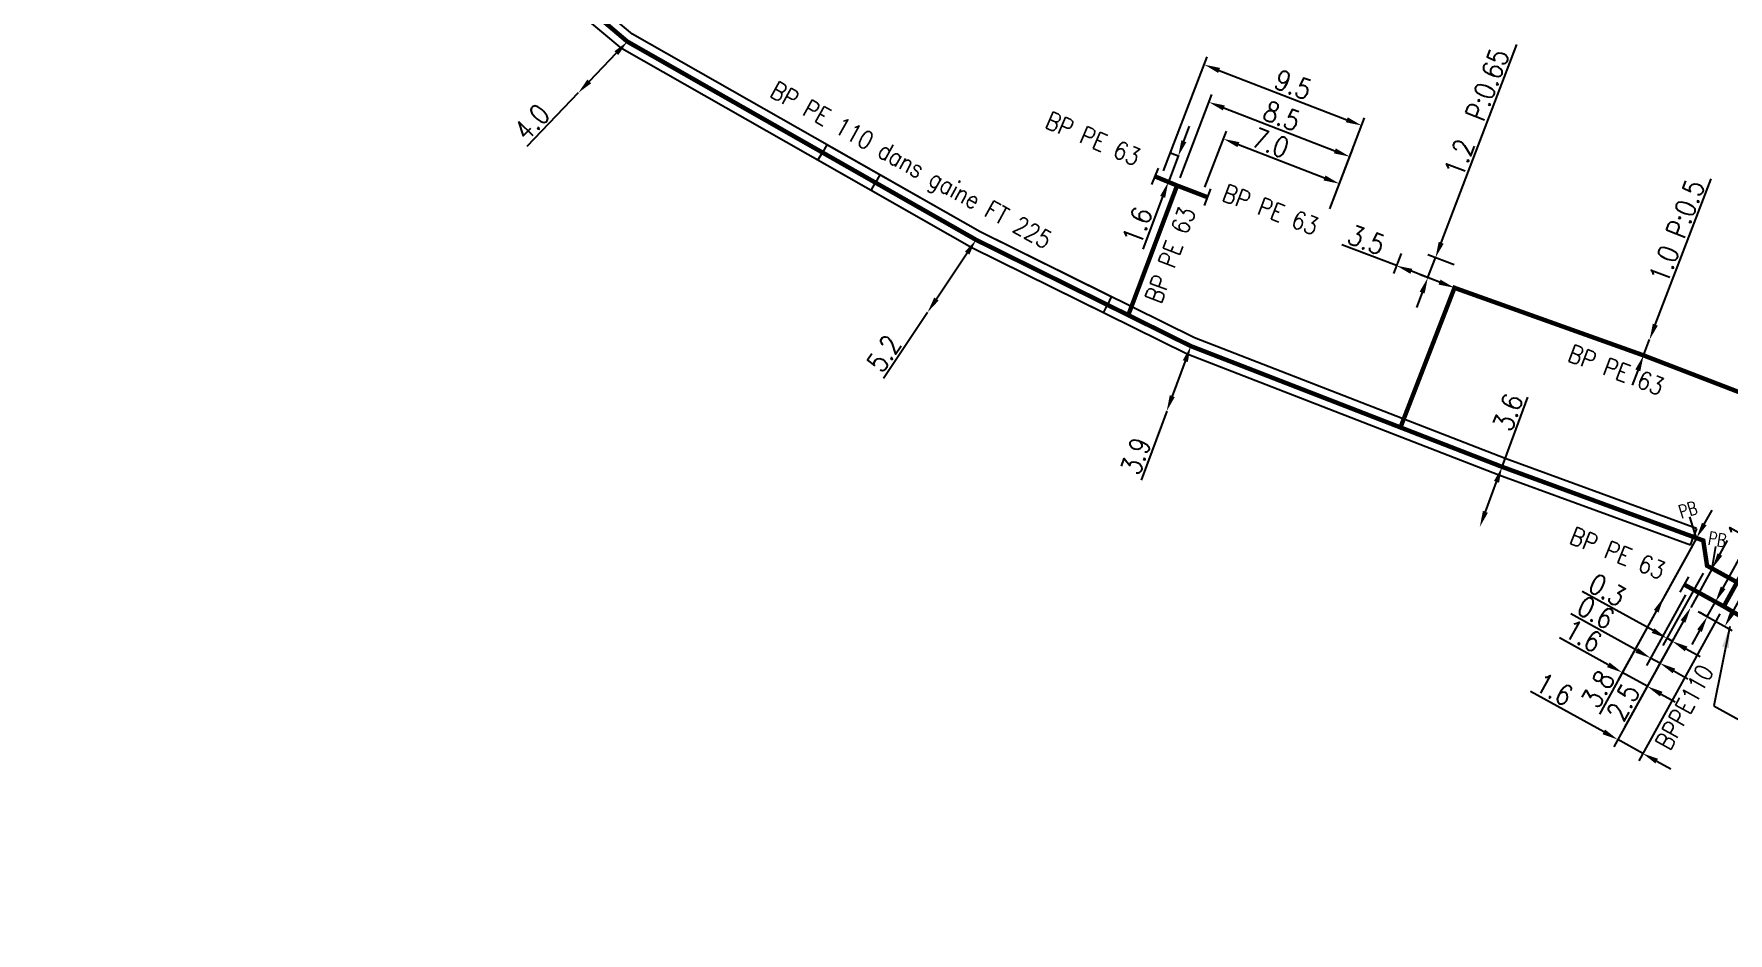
# Model space of a CAD drawing. Header units: millimetres. Extents: x 183997 to 185000, y 127999 to 129007.
# Drawn here: x 184409.5 to 184504.9, y 128796.1 to 128846.7 of the extents above; entities that cross this region are included whole.
import ezdxf
from ezdxf.enums import TextEntityAlignment as Align

# ---------------------------------------------------------------- set-up
doc = ezdxf.new("R2010")
doc.units = ezdxf.units.MM
doc.header["$PDMODE"] = 34
doc.linetypes.add('L_25_PE', pattern=[2000, 1000, 1000])
doc.layers.get('0').update_dxf_attribs({"linetype": 'CONTINUOUS'})
doc.layers.get('DEFPOINTS').update_dxf_attribs({"linetype": 'CONTINUOUS'})
for name, color, linetype in [('L_150', 1, 'CONTINUOUS'), ('L_340', 7, 'CONTINUOUS'), ('L_400', 7, 'CONTINUOUS')]:
    doc.layers.add(name, color=color, linetype=linetype)
doc.styles.add('G_ROMANS', font='ROMANS.SHX', dxfattribs={"width": 0.75})
doc.styles.get("Standard").update_dxf_attribs({"font": 'romans.shx', "width": 0.85})
doc.dimstyles.get("Standard").update_dxf_attribs({"dimtxt": 1.5, "dimasz": 1.2, "dimexe": 0.625, "dimexo": 0.625, "dimgap": 0.25, "dimtad": 1, "dimdec": 1, "dimzin": 0, "dimdsep": 46, "dimtxsty": 'Standard', "dimcen": -0.5, "dimadec": 0, "dimazin": 0, "dimtfac": 1, "dimtdec": 1, "dimtmove": 0, "dimatfit": 3, "dimfxl": 0, "dimtolj": 1, "dimtzin": 0, "dimarcsym": 0})

# ---------------------------------------------------------------- blocks, each defined once
blk = doc.blocks.new('L_340_07')
at = {"color": 0, "linetype": 'Continuous', "const_width": 0.25, "flags": 128}
blk.add_lwpolyline([(0, 0), (0.35, 0)], dxfattribs=at)
at = {"color": 0, "linetype": 'Continuous', "flags": 128}
blk.add_lwpolyline([(0.35, -0.5), (0.35, 0.5)], dxfattribs=at)
at = {"color": 0, "linetype": 'Continuous', "width": 0.75, "flags": 3}
for tag, p in [('DEF_LEG', (0.723, -3.465)), ('DEF_COUP', (0.723, -5.965)), ('DEF_TYPE', (0.723, -8.465))]:
    blk.add_attdef(tag, text='', height=1.2, dxfattribs=at).set_placement(p, align=Align.MIDDLE)
blk = doc.blocks.new('L_340_13')
at = {"color": 0, "linetype": 'Continuous', "flags": 128}
blk.add_lwpolyline([(0, 0), (0, 1.25)], dxfattribs=at)
at = {"color": 0, "linetype": 'Continuous', "style": 'G_ROMANS', "width": 0.75}
blk.add_text('PB', height=0.75, dxfattribs=at).set_placement((0, 1.663), align=Align.MIDDLE)
at = {"color": 0, "linetype": 'Continuous', "width": 0.75, "flags": 3}
for tag, p in [('DEF_LEG', (0, -10)), ('DEF_COUP', (0, -12.5)), ('DEF_TYPE', (0, -15))]:
    blk.add_attdef(tag, text='', height=1.2, dxfattribs=at).set_placement(p, align=Align.MIDDLE)
blk = doc.blocks.new('*D758')
at = {"layer": 'DEFPOINTS', "color": 0, "linetype": 'Continuous', "transparency": 16777216}
for p in [(184483.595, 128839.769), (184473.875, 128838.145), (184482.31, 128836.407)]:
    blk.add_point(p, dxfattribs=at)
at = {"layer": 'L_150', "color": 0, "linetype": 'Continuous', "lineweight": -2, "transparency": 16777216}
for p, q in [((184474.042, 128838.583), (184475.833, 128843.271)), ((184476.506, 128842.509), (184482.755, 128840.093)), ((184482.477, 128836.845), (184483.762, 128840.207))]:
    blk.add_line(p, q, dxfattribs=at)
at = {"layer": 'L_150', "color": 0, "linetype": 'Continuous', "transparency": 16777216}
for points in [[(184476.56, 128842.649), (184476.452, 128842.369), (184475.666, 128842.834)], [(184482.809, 128840.233), (184482.701, 128839.954), (184483.595, 128839.769)]]:
    blk.add_solid(points, dxfattribs=at)
at = {"layer": 'L_150', "color": 0, "linetype": 'Continuous', "transparency": 16777216, "insert": (184479.768, 128842.052), "char_height": 1.125, "attachment_point": 5, "rotation": 338.8666}
blk.add_mtext('\\A1;8.5', dxfattribs=at)
blk = doc.blocks.new('*D759')
at = {"layer": 'DEFPOINTS', "color": 0, "linetype": 'Continuous', "transparency": 16777216}
for p in [(184483.013, 128838.246), (184475.276, 128837.608), (184482.31, 128836.407)]:
    blk.add_point(p, dxfattribs=at)
at = {"layer": 'L_340', "color": 0, "linetype": 'Continuous', "lineweight": -2, "transparency": 16777216}
for p, q in [((184475.443, 128838.046), (184476.651, 128841.207)), ((184477.323, 128840.445), (184482.173, 128838.57)), ((184482.477, 128836.845), (184483.18, 128838.683))]:
    blk.add_line(p, q, dxfattribs=at)
at = {"layer": 'L_340', "color": 0, "linetype": 'Continuous', "transparency": 16777216}
for points in [[(184477.377, 128840.585), (184477.269, 128840.305), (184476.483, 128840.769)], [(184482.227, 128838.71), (184482.119, 128838.43), (184483.013, 128838.246)]]:
    blk.add_solid(points, dxfattribs=at)
at = {"layer": 'L_340', "color": 0, "linetype": 'Continuous', "transparency": 16777216, "insert": (184479.142, 128840.546), "char_height": 1.125, "attachment_point": 5, "rotation": 338.8666}
blk.add_mtext('\\A1;7.0', dxfattribs=at)
blk = doc.blocks.new('*D760')
at = {"layer": 'DEFPOINTS', "color": 0, "linetype": 'Continuous', "transparency": 16777216}
for p in [(184462.561, 128835.094), (184459.832, 128831.015), (184459.832, 128831.015)]:
    blk.add_point(p, dxfattribs=at)
at = {"layer": 'L_150', "color": 0, "linetype": 'Continuous', "lineweight": -2, "transparency": 16777216}
for p, q in [((184462.06, 128834.346), (184460.332, 128831.763)), ((184459.832, 128831.015), (184457.346, 128827.299))]:
    blk.add_line(p, q, dxfattribs=at)
at = {"layer": 'L_150', "color": 0, "linetype": 'Continuous', "transparency": 16777216}
for points in [[(184461.936, 128834.429), (184462.185, 128834.263), (184462.561, 128835.094)], [(184460.208, 128831.847), (184460.457, 128831.68), (184459.832, 128831.015)]]:
    blk.add_solid(points, dxfattribs=at)
at = {"layer": 'L_150', "color": 0, "linetype": 'Continuous', "transparency": 16777216, "insert": (184457.384, 128828.704), "char_height": 1.125, "attachment_point": 5, "rotation": 56.22106}
blk.add_mtext('\\A1;5.2', dxfattribs=at)
blk = doc.blocks.new('*D770')
at = {"layer": 'DEFPOINTS', "color": 0, "linetype": 'Continuous', "transparency": 16777216}
for p in [(184503.107, 128818.325), (184502.78, 128814.421), (184500.332, 128809.988)]:
    blk.add_point(p, dxfattribs=at)
at = {"layer": 'L_340', "color": 0, "linetype": 'Continuous', "lineweight": -2, "transparency": 16777216}
for p, q in [((184502.881, 128817.914), (184498.704, 128810.351)), ((184502.553, 128814.011), (184500.105, 128809.578)), ((184498.143, 128811.196), (184495.393, 128812.715)), ((184500.332, 128809.988), (184498.931, 128810.761)), ((184501.12, 128809.553), (184501.907, 128809.118))]:
    blk.add_line(p, q, dxfattribs=at)
at = {"layer": 'L_340', "color": 0, "linetype": 'Continuous', "transparency": 16777216}
for points in [[(184498.216, 128811.328), (184498.071, 128811.065), (184498.931, 128810.761)], [(184501.192, 128809.684), (184501.047, 128809.422), (184500.332, 128809.988)]]:
    blk.add_solid(points, dxfattribs=at)
at = {"layer": 'L_340', "color": 0, "linetype": 'Continuous', "transparency": 16777216, "insert": (184496.736, 128812.83), "char_height": 1.125, "attachment_point": 5, "rotation": 331.09433}
blk.add_mtext('\\A1;1.6', dxfattribs=at)
blk = doc.blocks.new('*D773')
at = {"layer": 'DEFPOINTS', "color": 0, "linetype": 'Continuous', "transparency": 16777216}
for p in [(184504.64, 128814.48), (184503.711, 128813.908), (184504.18, 128813.648)]:
    blk.add_point(p, dxfattribs=at)
at = {"layer": 'L_150', "color": 0, "linetype": 'Continuous', "lineweight": -2, "transparency": 16777216}
for p, q in [((184504.605, 128815.527), (184506.946, 128819.768)), ((184503.77, 128813.875), (184503.3, 128814.134)), ((184503.711, 128813.908), (184504.17, 128814.739)), ((184504.229, 128814.706), (184503.759, 128814.966)), ((184503.276, 128813.12), (184502.84, 128812.332))]:
    blk.add_line(p, q, dxfattribs=at)
at = {"layer": 'L_150', "color": 0, "linetype": 'Continuous', "transparency": 16777216}
for points in [[(184504.473, 128815.6), (184504.736, 128815.455), (184504.17, 128814.739)], [(184503.144, 128813.192), (184503.407, 128813.047), (184503.711, 128813.908)]]:
    blk.add_solid(points, dxfattribs=at)
at = {"layer": 'L_150', "color": 0, "linetype": 'Continuous', "transparency": 16777216, "insert": (184505.748, 128819.149), "char_height": 1.125, "attachment_point": 5, "rotation": 61.09433}
blk.add_mtext('\\A1;1.0', dxfattribs=at)
blk = doc.blocks.new('*D775')
at = {"layer": 'DEFPOINTS', "color": 0, "linetype": 'Continuous', "transparency": 16777216}
for p in [(184503.988, 128816.61), (184502.78, 128814.421), (184502.78, 128814.421)]:
    blk.add_point(p, dxfattribs=at)
at = {"layer": 'L_340', "color": 0, "linetype": 'Continuous', "lineweight": -2, "transparency": 16777216}
for p, q in [((184504.423, 128817.398), (184504.858, 128818.186)), ((184503.988, 128816.61), (184502.78, 128814.421)), ((184502.345, 128813.634), (184499.061, 128807.686))]:
    blk.add_line(p, q, dxfattribs=at)
at = {"layer": 'L_340', "color": 0, "linetype": 'Continuous', "transparency": 16777216}
for points in [[(184504.292, 128817.47), (184504.554, 128817.325), (184503.988, 128816.61)], [(184502.213, 128813.706), (184502.476, 128813.561), (184502.78, 128814.421)]]:
    blk.add_solid(points, dxfattribs=at)
at = {"layer": 'L_340', "color": 0, "linetype": 'Continuous', "transparency": 16777216, "insert": (184498.979, 128809.09), "char_height": 1.125, "attachment_point": 5, "rotation": 61.09433}
blk.add_mtext('\\A1;2.5', dxfattribs=at)
blk = doc.blocks.new('*D937')
at = {"layer": 'DEFPOINTS', "color": 0, "linetype": 'Continuous', "transparency": 16777216}
for p in [(184473.937, 128839.796), (184474.428, 128839.593), (184473.875, 128838.145)]:
    blk.add_point(p, dxfattribs=at)
at = {"layer": 'L_150', "color": 0, "linetype": 'Continuous', "lineweight": -2, "transparency": 16777216}
for p, q in [((184474.258, 128840.637), (184474.579, 128841.478)), ((184473.995, 128839.772), (184473.503, 128839.975)), ((184473.937, 128839.796), (184473.383, 128838.348)), ((184473.442, 128838.324), (184472.95, 128838.527)), ((184473.062, 128837.507), (184471.941, 128834.572))]:
    blk.add_line(p, q, dxfattribs=at)
at = {"layer": 'L_150', "color": 0, "linetype": 'Continuous', "transparency": 16777216}
for points in [[(184474.118, 128840.69), (184474.398, 128840.583), (184473.937, 128839.796)], [(184472.922, 128837.561), (184473.202, 128837.454), (184473.383, 128838.348)]]:
    blk.add_solid(points, dxfattribs=at)
at = {"layer": 'L_150', "color": 0, "linetype": 'Continuous', "transparency": 16777216, "insert": (184471.64, 128835.887), "char_height": 1.125, "attachment_point": 5, "rotation": 69.09289}
blk.add_mtext('\\A1;1.6', dxfattribs=at)
blk = doc.blocks.new('*D938')
at = {"layer": 'DEFPOINTS', "color": 0, "linetype": 'Continuous', "transparency": 16777216}
for p in [(184442.941, 128846.238), (184440.173, 128843.351), (184440.173, 128843.351)]:
    blk.add_point(p, dxfattribs=at)
at = {"layer": 'L_150', "color": 0, "linetype": 'Continuous', "lineweight": -2, "transparency": 16777216}
for p, q in [((184442.318, 128845.589), (184440.796, 128844.001)), ((184440.173, 128843.351), (184437.281, 128840.335))]:
    blk.add_line(p, q, dxfattribs=at)
at = {"layer": 'L_150', "color": 0, "linetype": 'Continuous', "transparency": 16777216}
for points in [[(184442.21, 128845.692), (184442.427, 128845.485), (184442.941, 128846.238)], [(184440.688, 128844.104), (184440.904, 128843.897), (184440.173, 128843.351)]]:
    blk.add_solid(points, dxfattribs=at)
at = {"layer": 'L_150', "color": 0, "linetype": 'Continuous', "transparency": 16777216, "insert": (184437.563, 128841.712), "char_height": 1.125, "attachment_point": 5, "rotation": 46.20459}
blk.add_mtext('\\A1;4.0', dxfattribs=at)
blk = doc.blocks.new('*D1125')
at = {"layer": 'DEFPOINTS', "color": 0, "linetype": 'Continuous', "transparency": 16777216}
for p in [(184488.415, 128834.088), (184489.915, 128833.515), (184489.486, 128832.394)]:
    blk.add_point(p, dxfattribs=at)
at = {"layer": 'L_150', "color": 0, "linetype": 'Continuous', "lineweight": -2, "transparency": 16777216}
for p, q in [((184488.737, 128834.929), (184492.998, 128846.077)), ((184489.477, 128833.682), (184487.977, 128834.255)), ((184487.987, 128832.967), (184488.415, 128834.088)), ((184489.049, 128832.561), (184487.549, 128833.134)), ((184487.665, 128832.126), (184487.344, 128831.286))]:
    blk.add_line(p, q, dxfattribs=at)
at = {"layer": 'L_150', "color": 0, "linetype": 'Continuous', "transparency": 16777216}
for points in [[(184488.596, 128834.982), (184488.877, 128834.875), (184488.415, 128834.088)], [(184487.525, 128832.18), (184487.805, 128832.073), (184487.987, 128832.967)]]:
    blk.add_solid(points, dxfattribs=at)
at = {"layer": 'L_150', "color": 0, "linetype": 'Continuous', "transparency": 16777216, "insert": (184490.735, 128842.256), "char_height": 1.125, "attachment_point": 5, "rotation": 69.0801}
blk.add_mtext('\\A1;1.2  P:0.65', dxfattribs=at)
blk = doc.blocks.new('*D1126')
at = {"layer": 'DEFPOINTS', "color": 0, "linetype": 'Continuous', "transparency": 16777216}
for p in [(184500.465, 128829.482), (184500.465, 128829.482), (184500.125, 128828.595)]:
    blk.add_point(p, dxfattribs=at)
at = {"layer": 'L_150', "color": 0, "linetype": 'Continuous', "lineweight": -2, "transparency": 16777216}
for p, q in [((184500.787, 128830.322), (184503.932, 128838.528)), ((184500.125, 128828.595), (184500.465, 128829.482)), ((184499.803, 128827.755), (184499.481, 128826.914))]:
    blk.add_line(p, q, dxfattribs=at)
at = {"layer": 'L_150', "color": 0, "linetype": 'Continuous', "transparency": 16777216}
for points in [[(184500.647, 128830.376), (184500.928, 128830.269), (184500.465, 128829.482)], [(184499.663, 128827.808), (184499.943, 128827.701), (184500.125, 128828.595)]]:
    blk.add_solid(points, dxfattribs=at)
at = {"layer": 'L_150', "color": 0, "linetype": 'Continuous', "transparency": 16777216, "insert": (184502, 128835.581), "char_height": 1.125, "attachment_point": 5, "rotation": 69.02946}
blk.add_mtext('\\A1;1.0 P:0.5', dxfattribs=at)
blk = doc.blocks.new('*D1127')
at = {"layer": 'DEFPOINTS', "color": 0, "linetype": 'Continuous', "transparency": 16777216}
for p in [(184486.646, 128834.764), (184486.217, 128833.644), (184489.486, 128832.394)]:
    blk.add_point(p, dxfattribs=at)
at = {"layer": 'L_150', "color": 0, "linetype": 'Continuous', "lineweight": -2, "transparency": 16777216}
for p, q in [((184486.217, 128833.644), (184483.155, 128834.814)), ((184486.478, 128834.327), (184486.05, 128833.206)), ((184488.646, 128832.715), (184487.058, 128833.322))]:
    blk.add_line(p, q, dxfattribs=at)
at = {"layer": 'L_150', "color": 0, "linetype": 'Continuous', "transparency": 16777216}
for points in [[(184487.111, 128833.462), (184487.004, 128833.182), (184486.217, 128833.644)], [(184488.699, 128832.855), (184488.592, 128832.575), (184489.486, 128832.394)]]:
    blk.add_solid(points, dxfattribs=at)
at = {"layer": 'L_150', "color": 0, "linetype": 'Continuous', "transparency": 16777216, "insert": (184484.533, 128835.09), "char_height": 1.125, "attachment_point": 5, "rotation": 339.0801}
blk.add_mtext('\\A1;3.5', dxfattribs=at)
blk = doc.blocks.new('*D1128')
at = {"layer": 'DEFPOINTS', "color": 0, "linetype": 'Continuous', "transparency": 16777216}
for p in [(184492.164, 128822.329), (184490.911, 128818.954), (184490.911, 128818.954)]:
    blk.add_point(p, dxfattribs=at)
at = {"layer": 'L_150', "color": 0, "linetype": 'Continuous', "lineweight": -2, "transparency": 16777216}
for p, q in [((184492.164, 128822.329), (184493.619, 128826.246)), ((184491.224, 128819.798), (184491.851, 128821.486))]:
    blk.add_line(p, q, dxfattribs=at)
at = {"layer": 'L_150', "color": 0, "linetype": 'Continuous', "transparency": 16777216}
for points in [[(184491.71, 128821.538), (184491.991, 128821.433), (184492.164, 128822.329)], [(184491.083, 128819.85), (184491.365, 128819.746), (184490.911, 128818.954)]]:
    blk.add_solid(points, dxfattribs=at)
at = {"layer": 'L_150', "color": 0, "linetype": 'Continuous', "transparency": 16777216, "insert": (184492.502, 128825.393), "char_height": 1.125, "attachment_point": 5, "rotation": 69.62709}
blk.add_mtext('\\A1;3.6', dxfattribs=at)
blk = doc.blocks.new('*D1129')
at = {"layer": 'DEFPOINTS', "color": 0, "linetype": 'Continuous', "transparency": 16777216}
for p in [(184474.649, 128829.117), (184473.291, 128825.461), (184473.291, 128825.461)]:
    blk.add_point(p, dxfattribs=at)
at = {"layer": 'L_150', "color": 0, "linetype": 'Continuous', "lineweight": -2, "transparency": 16777216}
for p, q in [((184474.335, 128828.273), (184473.604, 128826.304)), ((184473.291, 128825.461), (184471.852, 128821.586))]:
    blk.add_line(p, q, dxfattribs=at)
at = {"layer": 'L_150', "color": 0, "linetype": 'Continuous', "transparency": 16777216}
for points in [[(184474.195, 128828.325), (184474.476, 128828.221), (184474.649, 128829.117)], [(184473.464, 128826.356), (184473.745, 128826.252), (184473.291, 128825.461)]]:
    blk.add_solid(points, dxfattribs=at)
at = {"layer": 'L_150', "color": 0, "linetype": 'Continuous', "transparency": 16777216, "insert": (184471.555, 128822.941), "char_height": 1.125, "attachment_point": 5, "rotation": 69.62709}
blk.add_mtext('\\A1;3.9', dxfattribs=at)
blk = doc.blocks.new('*D1130')
at = {"layer": 'DEFPOINTS', "color": 0, "linetype": 'Continuous', "transparency": 16777216}
for p in [(184484.263, 128841.519), (184472.951, 128838.527), (184482.31, 128836.407)]:
    blk.add_point(p, dxfattribs=at)
at = {"layer": 'L_340', "color": 0, "linetype": 'Continuous', "lineweight": -2, "transparency": 16777216}
for p, q in [((184473.118, 128838.965), (184475.569, 128845.382)), ((184476.241, 128844.619), (184483.423, 128841.843)), ((184482.477, 128836.845), (184484.43, 128841.956))]:
    blk.add_line(p, q, dxfattribs=at)
at = {"layer": 'L_340', "color": 0, "linetype": 'Continuous', "transparency": 16777216}
for points in [[(184476.295, 128844.759), (184476.187, 128844.479), (184475.402, 128844.944)], [(184483.477, 128841.983), (184483.369, 128841.703), (184484.263, 128841.519)]]:
    blk.add_solid(points, dxfattribs=at)
at = {"layer": 'L_340', "color": 0, "linetype": 'Continuous', "transparency": 16777216, "insert": (184480.407, 128843.813), "char_height": 1.125, "attachment_point": 5, "rotation": 338.8666}
blk.add_mtext('\\A1;9.5', dxfattribs=at)
blk = doc.blocks.new('*D1132')
at = {"layer": 'DEFPOINTS', "color": 0, "linetype": 'Continuous', "transparency": 16777216}
for p in [(184502.714, 128815.543), (184502.78, 128814.421), (184501.05, 128811.288)]:
    blk.add_point(p, dxfattribs=at)
at = {"layer": 'L_340', "color": 0, "linetype": 'Continuous', "lineweight": -2, "transparency": 16777216}
for p, q in [((184502.487, 128815.133), (184500.298, 128811.168)), ((184499.736, 128812.013), (184496.037, 128814.056)), ((184502.553, 128814.011), (184500.823, 128810.878)), ((184501.05, 128811.288), (184500.524, 128811.578)), ((184501.837, 128810.853), (184502.625, 128810.418))]:
    blk.add_line(p, q, dxfattribs=at)
at = {"layer": 'L_340', "color": 0, "linetype": 'Continuous', "transparency": 16777216}
for points in [[(184499.809, 128812.144), (184499.664, 128811.882), (184500.524, 128811.578)], [(184501.91, 128810.984), (184501.765, 128810.722), (184501.05, 128811.288)]]:
    blk.add_solid(points, dxfattribs=at)
at = {"layer": 'L_340', "color": 0, "linetype": 'Continuous', "transparency": 16777216, "insert": (184497.44, 128814.138), "char_height": 1.125, "attachment_point": 5, "rotation": 331.09433}
blk.add_mtext('\\A1;0.6', dxfattribs=at)
blk = doc.blocks.new('*D1133')
at = {"layer": 'DEFPOINTS', "color": 0, "linetype": 'Continuous', "transparency": 16777216}
for p in [(184503.107, 128818.325), (184501.27, 128814.998), (184501.27, 128814.998)]:
    blk.add_point(p, dxfattribs=at)
at = {"layer": 'L_340', "color": 0, "linetype": 'Continuous', "lineweight": -2, "transparency": 16777216}
for p, q in [((184503.542, 128819.112), (184503.977, 128819.9)), ((184503.107, 128818.325), (184501.27, 128814.998)), ((184500.835, 128814.21), (184497.642, 128808.426))]:
    blk.add_line(p, q, dxfattribs=at)
at = {"layer": 'L_340', "color": 0, "linetype": 'Continuous', "transparency": 16777216}
for points in [[(184503.411, 128819.185), (184503.673, 128819.04), (184503.107, 128818.325)], [(184500.704, 128814.283), (184500.967, 128814.138), (184501.27, 128814.998)]]:
    blk.add_solid(points, dxfattribs=at)
at = {"layer": 'L_340', "color": 0, "linetype": 'Continuous', "transparency": 16777216, "insert": (184497.56, 128809.83), "char_height": 1.125, "attachment_point": 5, "rotation": 61.09433}
blk.add_mtext('\\A1;3.8', dxfattribs=at)
blk = doc.blocks.new('*D1134')
at = {"layer": 'DEFPOINTS', "color": 0, "linetype": 'Continuous', "transparency": 16777216}
for p in [(184502.78, 128814.421), (184504.64, 128814.48), (184498.677, 128806.991)]:
    blk.add_point(p, dxfattribs=at)
at = {"layer": 'L_150', "color": 0, "linetype": 'Continuous', "lineweight": -2, "transparency": 16777216}
for p, q in [((184504.413, 128814.069), (184499.851, 128805.808)), ((184502.553, 128814.011), (184498.45, 128806.581)), ((184497.889, 128807.426), (184493.764, 128809.704)), ((184500.078, 128806.218), (184498.677, 128806.991)), ((184500.866, 128805.783), (184501.653, 128805.348))]:
    blk.add_line(p, q, dxfattribs=at)
at = {"layer": 'L_150', "color": 0, "linetype": 'Continuous', "transparency": 16777216}
for points in [[(184497.962, 128807.558), (184497.817, 128807.295), (184498.677, 128806.991)], [(184500.938, 128805.914), (184500.793, 128805.652), (184500.078, 128806.218)]]:
    blk.add_solid(points, dxfattribs=at)
at = {"layer": 'L_150', "color": 0, "linetype": 'Continuous', "transparency": 16777216, "insert": (184495.108, 128809.819), "char_height": 1.125, "attachment_point": 5, "rotation": 331.09433}
blk.add_mtext('\\A1;1.6', dxfattribs=at)
blk = doc.blocks.new('*D1135')
at = {"layer": 'DEFPOINTS', "color": 0, "linetype": 'Continuous', "transparency": 16777216}
for p in [(184503.699, 128816.77), (184502.78, 128814.421), (184501.734, 128812.528)]:
    blk.add_point(p, dxfattribs=at)
at = {"layer": 'L_150', "color": 0, "linetype": 'Continuous', "lineweight": -2, "transparency": 16777216}
for p, q in [((184503.473, 128816.359), (184501.218, 128812.277)), ((184500.657, 128813.122), (184496.68, 128815.318)), ((184502.553, 128814.011), (184501.507, 128812.117)), ((184501.734, 128812.528), (184501.445, 128812.687)), ((184502.522, 128812.092), (184503.31, 128811.657))]:
    blk.add_line(p, q, dxfattribs=at)
at = {"layer": 'L_150', "color": 0, "linetype": 'Continuous', "transparency": 16777216}
for points in [[(184500.73, 128813.253), (184500.585, 128812.991), (184501.445, 128812.687)], [(184502.594, 128812.224), (184502.449, 128811.961), (184501.734, 128812.528)]]:
    blk.add_solid(points, dxfattribs=at)
at = {"layer": 'L_150', "color": 0, "linetype": 'Continuous', "transparency": 16777216, "insert": (184498.083, 128815.4), "char_height": 1.125, "attachment_point": 5, "rotation": 331.09433}
blk.add_mtext('\\A1;0.3', dxfattribs=at)
blk = doc.blocks.new('*D1137')
at = {"layer": 'DEFPOINTS', "color": 0, "linetype": 'Continuous', "transparency": 16777216}
for p in [(184506.946, 128817.426), (184502.78, 128814.421), (184504.702, 128813.36)]:
    blk.add_point(p, dxfattribs=at)
at = {"layer": 'L_400', "color": 0, "linetype": 'Continuous', "lineweight": -2, "transparency": 16777216}
for p, q in [((184506.946, 128817.426), (184510.505, 128823.871)), ((184505.137, 128814.148), (184506.511, 128816.638)), ((184503.19, 128814.195), (184505.112, 128813.134))]:
    blk.add_line(p, q, dxfattribs=at)
at = {"layer": 'L_400', "color": 0, "linetype": 'Continuous', "transparency": 16777216}
for points in [[(184506.38, 128816.71), (184506.643, 128816.565), (184506.946, 128817.426)], [(184505.005, 128814.221), (184505.268, 128814.076), (184504.702, 128813.36)]]:
    blk.add_solid(points, dxfattribs=at)
at = {"layer": 'L_400', "color": 0, "linetype": 'Continuous', "transparency": 16777216, "insert": (184509.274, 128823.192), "char_height": 1.125, "attachment_point": 5, "rotation": 61.09433}
blk.add_mtext('\\A1;4.6', dxfattribs=at)

msp = doc.modelspace()

# ---------------------------------------------------------------- linework, layer by layer
at = {"layer": 'L_150', "linetype": 'L_25_PE', "ltscale": 0.5, "const_width": 0.25, "flags": 128}
for points in [[(184505.389, 128815.837), (184503.988, 128816.61), (184503.699, 128816.77), (184503.485, 128818.186), (184503.107, 128818.325), (184492.164, 128822.329), (184486.445, 128824.545), (184474.649, 128829.117), (184474.649, 128829.117), (184474.649, 128829.117), (184471.127, 128830.858), (184462.561, 128835.094), (184442.941, 128846.238), (184439.247, 128849.363), (184435.52, 128852.446), (184426.433, 128860.824), (184422.636, 128863.957), (184419.846, 128866.958), (184417.776, 128869.375), (184416.768, 128870.553), (184412.985, 128874.834), (184403.831, 128886.312), (184397.783, 128893.421), (184390.322, 128902.148), (184390.159, 128902.338)], [(184473.875, 128838.145), (184471.127, 128830.858)], [(184475.276, 128837.608), (184473.875, 128838.145), (184472.951, 128838.527)], [(184511.047, 128824.578), (184506.576, 128826.115), (184500.125, 128828.595), (184489.486, 128832.394), (184486.445, 128824.545)]]:
    msp.add_lwpolyline(points, dxfattribs=at)
at = {"layer": 'L_150', "linetype": 'L_25_PE', "const_width": 0.25, "flags": 128}
for points in [[(184504.64, 128814.48), (184505.389, 128815.837), (184506.389, 128817.649), (184526.037, 128809.778), (184535.606, 128804.973), (184535.606, 128804.973), (184535.606, 128804.973), (184542.962, 128803.073), (184552.69, 128800.143), (184561.105, 128796.58), (184562.313, 128796.298), (184562.566, 128796.239)], [(184502.714, 128815.543), (184502.714, 128815.543), (184504.64, 128814.48), (184505.6, 128813.921)]]:
    msp.add_lwpolyline(points, dxfattribs=at)
at = {"layer": 'L_400', "color": 7, "linetype": 'CONTINUOUS'}
for p, q in [((184443.227, 128846.651), (184435.85, 128852.822)), ((184443.227, 128846.651), (184435.85, 128852.822)), ((184442.655, 128845.826), (184435.19, 128852.07)), ((184442.655, 128845.826), (184435.19, 128852.07)), ((184462.795, 128835.536), (184443.227, 128846.651)), ((184462.795, 128835.536), (184443.227, 128846.651)), ((184462.326, 128834.652), (184442.655, 128845.826)), ((184462.326, 128834.652), (184442.655, 128845.826)), ((184453.665, 128839.572), (184453.912, 128840.007)), ((184454.159, 128840.442), (184453.912, 128840.007)), ((184462.795, 128835.536), (184454.159, 128840.442)), ((184462.326, 128834.652), (184453.665, 128839.572)), ((184456.655, 128837.874), (184456.901, 128838.309)), ((184457.148, 128838.743), (184456.901, 128838.309)), ((184462.795, 128835.536), (184457.148, 128838.743)), ((184462.326, 128834.652), (184456.655, 128837.874)), ((184474.85, 128829.575), (184462.795, 128835.536)), ((184470.173, 128831.887), (184462.795, 128835.536)), ((184474.85, 128829.575), (184462.795, 128835.536)), ((184474.85, 128829.575), (184462.795, 128835.536)), ((184474.447, 128828.658), (184462.326, 128834.652)), ((184469.73, 128830.991), (184462.326, 128834.652)), ((184474.447, 128828.658), (184462.326, 128834.652)), ((184474.447, 128828.658), (184462.326, 128834.652)), ((184469.73, 128830.991), (184469.952, 128831.439)), ((184470.173, 128831.887), (184469.952, 128831.439)), ((184492.34, 128822.797), (184474.85, 128829.575)), ((184492.34, 128822.797), (184474.85, 128829.575)), ((184492.34, 128822.797), (184474.85, 128829.575)), ((184491.988, 128821.861), (184474.447, 128828.658)), ((184491.988, 128821.861), (184474.447, 128828.658)), ((184491.988, 128821.861), (184474.447, 128828.658)), ((184503.112, 128818.855), (184492.34, 128822.797)), ((184503.112, 128818.855), (184492.34, 128822.797)), ((184503.112, 128818.855), (184492.34, 128822.797)), ((184502.768, 128817.916), (184491.988, 128821.861)), ((184502.768, 128817.916), (184491.988, 128821.861)), ((184502.768, 128817.916), (184491.988, 128821.861)), ((184503.112, 128818.855), (184502.94, 128818.386)), ((184503.112, 128818.855), (184502.94, 128818.386)), ((184503.112, 128818.855), (184502.94, 128818.386)), ((184502.768, 128817.916), (184502.94, 128818.386)), ((184502.768, 128817.916), (184502.94, 128818.386)), ((184502.768, 128817.916), (184502.94, 128818.386))]:
    msp.add_line(p, q, dxfattribs=at)

# ---------------------------------------------------------------- block references
at = {"layer": 'L_340', "ltscale": 0.5}
for p, rotation in [((184472.951, 128838.527), 157.5573904772021), ((184475.276, 128837.608), 339.3376457261302)]:
    msp.add_blockref('L_340_07', p, dxfattribs=dict(at, rotation=rotation))
at = {"layer": 'L_340'}
for name, p, rotation in [('L_340_13', (184503.107, 128818.325), 17.19992920709226), ('L_340_13', (184503.988, 128816.61), 350.4734422962833), ('L_340_07', (184502.714, 128815.543), 151.09432645641)]:
    msp.add_blockref(name, p, dxfattribs=dict(at, rotation=rotation))

# ---------------------------------------------------------------- texts
at = {"layer": 'L_150', "linetype": 'Continuous', "width": 0.85}
for s, rotation, p in [('BP PE 110 dans gaine FT 225', 330.94221, (184458.842, 128839.173)), ('BP PE 63', 336.7256, (184469.146, 128840.782)), ('BP PE 63', 339.12424, (184479.14, 128836.791)), ('BP PE 63', 69.33765, (184473.492, 128834.241)), ('BP PE 63', 339.12424, (184498.586, 128827.779)), ('BP PE 63', 338.17024, (184498.667, 128817.479)), ('BPPE110', 61.01312, (184502.422, 128808.821))]:
    msp.add_text(s, height=1, rotation=rotation, dxfattribs=at).set_placement(p, align=Align.MIDDLE)

# ---------------------------------------------------------------- dimensions: what is measured, and where the dimension line sits
at = {"layer": 'L_150', "linetype": 'Continuous'}
for base, p1, p2, angle, override, picture, middle in [((184440.173, 128843.351), (184442.941, 128846.238), (184440.173, 128843.351), 46.20459, {"dimscale": 0.75}, '*D938', (184438.104, 128841.193)), ((184483.595, 128839.769), (184473.875, 128838.145), (184482.31, 128836.407), 158.8666, {"dimscale": 0.75, "dimatfit": 0}, '*D758', (184479.497, 128841.353)), ((184473.9366, 128839.79615), (184473.87517, 128838.14512), (184474.4283, 128839.59306), 249.09289, {"dimscale": 0.75, "dimatfit": 0}, '*D937', (184472.34112, 128835.61954)), ((184486.217, 128833.644), (184489.486, 128832.394), (184486.646, 128834.764), 339.0801, {"dimscale": 0.75}, '*D1127', (184484.266, 128834.39)), ((184473.291, 128825.461), (184474.649, 128829.117), (184473.291, 128825.461), 69.62709, {"dimscale": 0.75}, '*D1129', (184472.258, 128822.68)), ((184490.911, 128818.954), (184492.164, 128822.329), (184490.911, 128818.954), 69.62709, {"dimscale": 0.75}, '*D1128', (184493.205, 128825.132)), ((184503.711, 128813.908), (184504.64, 128814.48), (184504.18, 128813.648), 61.09433, {"dimscale": 0.75, "dimatfit": 0}, '*D773', (184506.405, 128818.786)), ((184501.734, 128812.528), (184503.699, 128816.77), (184502.78, 128814.421), 151.09433, {"dimscale": 0.75, "dimatfit": 0}, '*D1135', (184497.721, 128814.743)), ((184498.677, 128806.991), (184504.64, 128814.48), (184502.78, 128814.421), 331.09433, {"dimscale": 0.75, "dimatfit": 0}, '*D1134', (184494.746, 128809.162))]:
    dim = msp.add_linear_dim(base=base, p1=p1, p2=p2, angle=angle, dimstyle='Standard', override=override, dxfattribs=at)
    dim.commit()
    dim.dimension.update_dxf_attribs({"geometry": picture, "text_midpoint": middle, "dimtype": 160})
for base, p1, p2, angle, text, override, picture, middle in [((184488.415, 128834.088), (184489.486, 128832.394), (184489.915, 128833.515), 249.0801, '<>  P:0.65', {"dimscale": 0.75, "dimatfit": 0}, '*D1125', (184491.435, 128841.989)), ((184500.4654, 128829.4821), (184500.1254, 128828.595), (184500.4654, 128829.4821), 249.02946, '<> P:0.5', {"dimscale": 0.75, "dimatfit": 0}, '*D1126', (184502.7001, 128835.3127)), ((184459.832, 128831.015), (184462.561, 128835.094), (184459.832, 128831.015), 56.22106, '5.2', {"dimscale": 0.75}, '*D760', (184458.007, 128828.287))]:
    dim = msp.add_linear_dim(base=base, p1=p1, p2=p2, angle=angle, text=text, dimstyle='Standard', override=override, dxfattribs=at)
    dim.commit()
    dim.dimension.update_dxf_attribs({"geometry": picture, "text_midpoint": middle, "dimtype": 160})
at = {"layer": 'L_340', "linetype": 'Continuous'}
for base, p1, p2, angle, picture, middle in [((184484.263, 128841.519), (184472.951, 128838.527), (184482.31, 128836.407), 158.8666, '*D1130', (184480.137, 128843.114)), ((184483.013, 128838.246), (184475.276, 128837.608), (184482.31, 128836.407), 158.8666, '*D759', (184478.871, 128839.846)), ((184501.27, 128814.998), (184503.107, 128818.325), (184501.27, 128814.998), 61.09433, '*D1133', (184498.217, 128809.467)), ((184500.332, 128809.988), (184503.107, 128818.325), (184502.78, 128814.421), 151.09433, '*D770', (184496.374, 128812.173)), ((184502.78, 128814.421), (184503.988, 128816.61), (184502.78, 128814.421), 61.09433, '*D775', (184499.636, 128808.727)), ((184501.05, 128811.288), (184502.714, 128815.543), (184502.78, 128814.421), 151.09433, '*D1132', (184497.078, 128813.481))]:
    dim = msp.add_linear_dim(base=base, p1=p1, p2=p2, angle=angle, dimstyle='Standard', override={"dimscale": 0.75, "dimatfit": 0}, dxfattribs=at)
    dim.commit()
    dim.dimension.update_dxf_attribs({"geometry": picture, "text_midpoint": middle, "dimtype": 160})
at = {"layer": 'L_400', "linetype": 'Continuous'}
dim = msp.add_linear_dim(base=(184504.702, 128813.36), p1=(184506.946, 128817.426), p2=(184502.78, 128814.421), angle=61.09433, dimstyle='Standard', override={"dimscale": 0.75}, dxfattribs=at)
dim.commit()
dim.dimension.update_dxf_attribs({"geometry": '*D1137', "text_midpoint": (184509.93, 128822.83), "dimtype": 160})

# ---------------------------------------------------------------- leaders
at = {"layer": 'L_150', "linetype": 'Continuous', "annotation_type": 0, "has_hookline": 1, "hookline_direction": 0, "text_width": 5.464, "horizontal_direction": (0.875417, -0.483369, 0)}
msp.add_leader([(184504.976, 128813.351), (184504.078, 128808.898), (184505.128, 128808.318)], dimstyle='Standard', dxfattribs=at)

doc.saveas('drawing.dxf')
